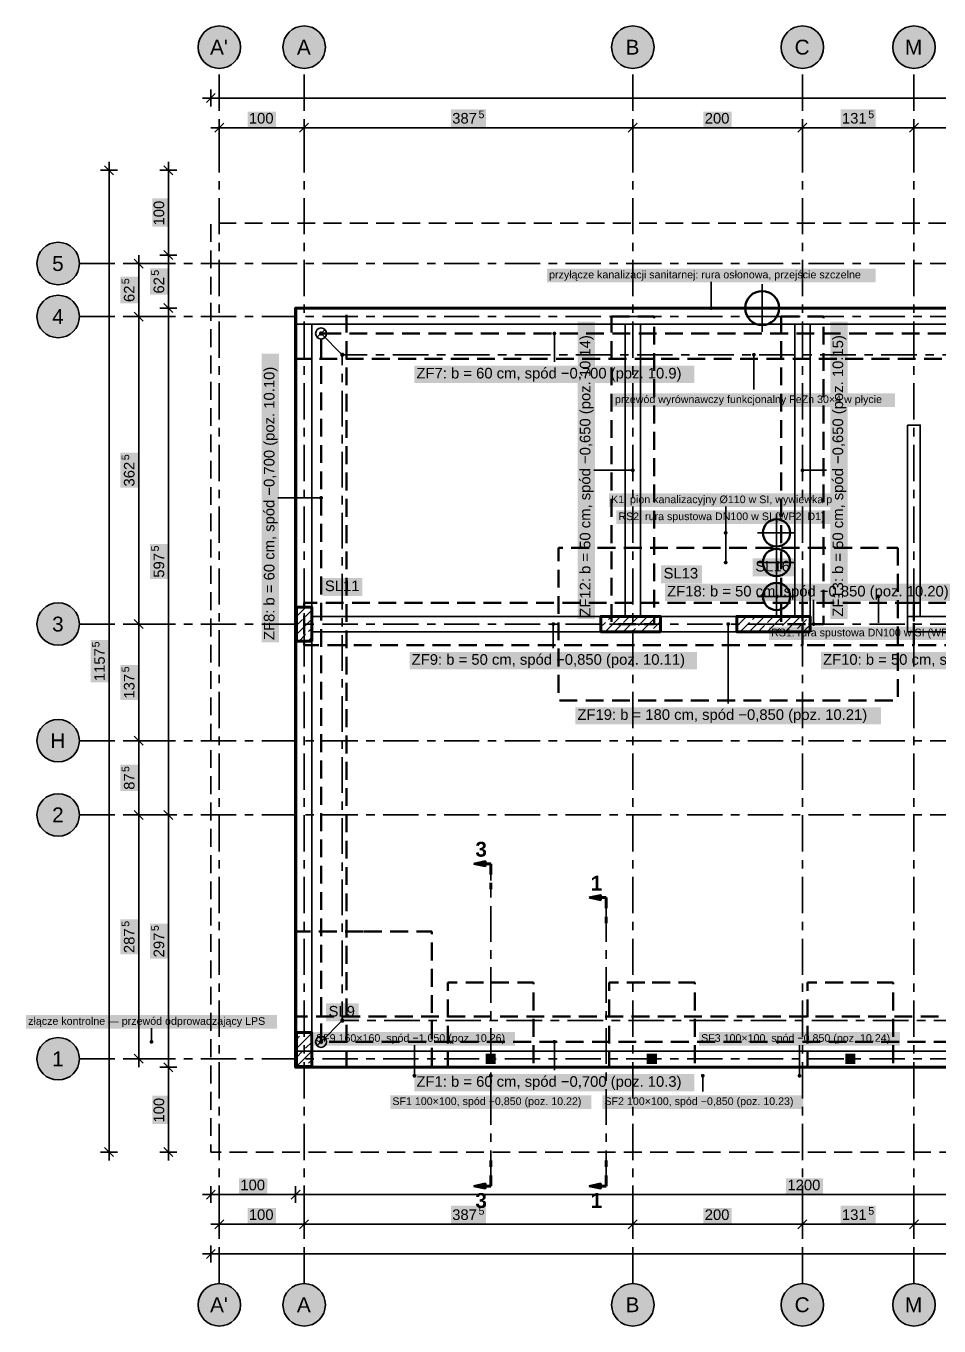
# Model space of a CAD drawing. Header units: metres. Extents: x -3.3 to 21.3, y -3.1 to 12.2.
# Drawn here: x -3.28 to 7.49, y -3.15 to 12.18 of the extents above; entities that cross this region are included whole.
import ezdxf

# ---------------------------------------------------------------- set-up
doc = ezdxf.new("R2010")
doc.units = ezdxf.units.M
for name, pattern in [('KRESKOWA', [5.25, 4.2, -1.05]), ('PUNKTOWA', [10.5, 8.4, -1.05, 0, -1.05]), ('PUNKTOWA_KROTKA', [6.3, 4.2, -1.05, 0, -1.05])]:
    doc.linetypes.add(name, pattern=pattern)
for name, color, linetype, lineweight in [('A-KRESKOWANIE', 8, 'Continuous', 18), ('A-MASKA', 7, 'Continuous', 18), ('A-OPISY', 2, 'Continuous', 25), ('E-UZIOM', 7, 'Continuous', 25), ('K-KONSTR', 7, 'Continuous', 50), ('K-OSIE', 1, 'PUNKTOWA', 25), ('K-WYMIARY', 1, 'Continuous', 25)]:
    doc.layers.add(name, color=color, linetype=linetype, lineweight=lineweight)
doc.styles.add('PL_ARIAL', font='arial.ttf')
doc.styles.add('PL_ARIAL_B', font='arialbd.ttf')

msp = doc.modelspace()

# ---------------------------------------------------------------- hatches: boundary and pattern name
at = {"layer": 'A-MASKA', "true_color": 0xffffff}
for points in [[(1.731, 10.982), (2.144, 10.982), (2.144, 11.193), (1.731, 11.193)], [(6.326, 10.982), (6.739, 10.982), (6.739, 11.193), (6.326, 11.193)], [(-0.667, 10.982), (-0.333, 10.982), (-0.333, 11.165), (-0.667, 11.165)], [(4.708, 10.982), (5.042, 10.982), (5.042, 11.165), (4.708, 11.165)], [(-1.608, 9.808), (-1.608, 10.142), (-1.79, 10.142), (-1.79, 9.808)], [(-1.958, 8.906), (-1.958, 9.219), (-2.167, 9.219), (-2.167, 8.906)], [(-1.608, 9.006), (-1.608, 9.319), (-1.818, 9.319), (-1.818, 9.006)], [(2.863, 9.155), (6.737, 9.155), (6.737, 9.315), (2.863, 9.315)], [(3.428, 5.186), (3.428, 8.689), (3.225, 8.689), (3.225, 5.186)], [(6.408, 5.186), (6.408, 8.689), (6.205, 8.689), (6.205, 5.186)], [(-0.298, 4.911), (-0.298, 8.314), (-0.5, 8.314), (-0.5, 4.911)], [(1.299, 7.968), (4.601, 7.968), (4.601, 8.17), (1.299, 8.17)], [(3.64, 7.685), (6.966, 7.685), (6.966, 7.845), (3.64, 7.845)], [(-1.958, 6.731), (-1.958, 7.144), (-2.167, 7.144), (-2.167, 6.731)], [(3.594, 6.505), (6.346, 6.505), (6.346, 6.665), (3.594, 6.665)], [(3.68, 6.305), (6.26, 6.305), (6.26, 6.465), (3.68, 6.465)], [(-1.608, 5.656), (-1.608, 6.069), (-1.818, 6.069), (-1.818, 5.656)], [(5.29, 5.688), (5.775, 5.688), (5.775, 5.9), (5.29, 5.9)], [(4.208, 5.605), (4.692, 5.605), (4.692, 5.817), (4.208, 5.817)], [(0.215, 5.455), (0.685, 5.455), (0.685, 5.668), (0.215, 5.668)], [(4.255, 5.397), (7.758, 5.397), (7.758, 5.6), (4.255, 5.6)], [(5.48, 4.935), (8.06, 4.935), (8.06, 5.095), (5.48, 5.095)], [(-2.308, 4.437), (-2.308, 4.938), (-2.518, 4.938), (-2.518, 4.437)], [(1.243, 4.592), (4.632, 4.592), (4.632, 4.795), (1.243, 4.795)], [(6.093, 4.592), (9.597, 4.592), (9.597, 4.795), (6.093, 4.795)], [(-1.958, 4.231), (-1.958, 4.644), (-2.167, 4.644), (-2.167, 4.231)], [(3.197, 3.942), (6.803, 3.942), (6.803, 4.145), (3.197, 4.145)], [(-1.958, 3.156), (-1.958, 3.469), (-2.167, 3.469), (-2.167, 3.156)], [(-1.958, 1.231), (-1.958, 1.644), (-2.167, 1.644), (-2.167, 1.231)], [(-1.608, 1.181), (-1.608, 1.594), (-1.818, 1.594), (-1.818, 1.181)], [(0.258, 0.44), (0.642, 0.44), (0.642, 0.653), (0.258, 0.653)], [(-3.279, 0.355), (-0.321, 0.355), (-0.321, 0.515), (-3.279, 0.515)], [(0.115, 0.155), (2.485, 0.155), (2.485, 0.315), (0.115, 0.315)], [(4.655, 0.155), (7.025, 0.155), (7.025, 0.315), (4.655, 0.315)], [(1.299, -0.383), (4.601, -0.383), (4.601, -0.18), (1.299, -0.18)], [(-1.608, -0.767), (-1.608, -0.433), (-1.79, -0.433), (-1.79, -0.767)], [(1.015, -0.59), (3.385, -0.59), (3.385, -0.43), (1.015, -0.43)], [(3.515, -0.59), (5.885, -0.59), (5.885, -0.43), (3.515, -0.43)], [(-0.767, -1.593), (-0.433, -1.593), (-0.433, -1.41), (-0.767, -1.41)], [(5.683, -1.593), (6.117, -1.593), (6.117, -1.41), (5.683, -1.41)], [(-0.667, -1.943), (-0.333, -1.943), (-0.333, -1.76), (-0.667, -1.76)], [(1.731, -1.943), (2.144, -1.943), (2.144, -1.733), (1.731, -1.733)], [(4.708, -1.943), (5.042, -1.943), (5.042, -1.76), (4.708, -1.76)], [(6.326, -1.943), (6.739, -1.943), (6.739, -1.733), (6.326, -1.733)]]:
    msp.add_hatch(color=7, dxfattribs=at).paths.add_polyline_path(points)
at = {"layer": 'A-OPISY', "true_color": 0x000000}
for points in [[(4.823, 8.85), (4.822, 8.856), (4.819, 8.861), (4.816, 8.866), (4.811, 8.869), (4.806, 8.872), (4.8, 8.873), (4.794, 8.872), (4.789, 8.869), (4.784, 8.866), (4.781, 8.861), (4.778, 8.856), (4.778, 8.85), (4.778, 8.844), (4.781, 8.839), (4.784, 8.834), (4.789, 8.831), (4.794, 8.828), (4.8, 8.827), (4.806, 8.828), (4.811, 8.831), (4.816, 8.834), (4.819, 8.839), (4.822, 8.844)], [(2.973, 8.55), (2.972, 8.556), (2.969, 8.561), (2.966, 8.566), (2.961, 8.569), (2.956, 8.572), (2.95, 8.573), (2.944, 8.572), (2.939, 8.569), (2.934, 8.566), (2.931, 8.561), (2.928, 8.556), (2.928, 8.55), (2.928, 8.544), (2.931, 8.539), (2.934, 8.534), (2.939, 8.531), (2.944, 8.528), (2.95, 8.527), (2.956, 8.528), (2.961, 8.531), (2.966, 8.534), (2.969, 8.539), (2.972, 8.544)], [(5.326, 8.3), (5.325, 8.306), (5.322, 8.311), (5.319, 8.316), (5.314, 8.319), (5.309, 8.322), (5.303, 8.322), (5.297, 8.322), (5.292, 8.319), (5.287, 8.316), (5.284, 8.311), (5.281, 8.306), (5.281, 8.3), (5.281, 8.294), (5.284, 8.289), (5.287, 8.284), (5.292, 8.281), (5.297, 8.278), (5.303, 8.277), (5.309, 8.278), (5.314, 8.281), (5.319, 8.284), (5.322, 8.289), (5.325, 8.294)], [(3.897, 6.938), (3.897, 6.943), (3.894, 6.949), (3.891, 6.953), (3.886, 6.957), (3.881, 6.959), (3.875, 6.96), (3.869, 6.959), (3.864, 6.957), (3.859, 6.953), (3.856, 6.949), (3.853, 6.943), (3.853, 6.938), (3.853, 6.932), (3.856, 6.926), (3.859, 6.922), (3.864, 6.918), (3.869, 6.916), (3.875, 6.915), (3.881, 6.916), (3.886, 6.918), (3.891, 6.922), (3.894, 6.926), (3.897, 6.932)], [(5.897, 6.938), (5.897, 6.943), (5.894, 6.949), (5.891, 6.953), (5.886, 6.957), (5.881, 6.959), (5.875, 6.96), (5.869, 6.959), (5.864, 6.957), (5.859, 6.953), (5.856, 6.949), (5.853, 6.943), (5.853, 6.938), (5.853, 6.932), (5.856, 6.926), (5.859, 6.922), (5.864, 6.918), (5.869, 6.916), (5.875, 6.915), (5.881, 6.916), (5.886, 6.918), (5.891, 6.922), (5.894, 6.926), (5.897, 6.932)], [(0.223, 6.612), (0.222, 6.618), (0.219, 6.624), (0.216, 6.628), (0.211, 6.632), (0.206, 6.634), (0.2, 6.635), (0.194, 6.634), (0.189, 6.632), (0.184, 6.628), (0.181, 6.624), (0.178, 6.618), (0.178, 6.612), (0.178, 6.607), (0.181, 6.601), (0.184, 6.597), (0.189, 6.593), (0.194, 6.591), (0.2, 6.59), (0.206, 6.591), (0.211, 6.593), (0.216, 6.597), (0.219, 6.601), (0.222, 6.607)], [(4.993, 6.2), (4.992, 6.206), (4.989, 6.211), (4.986, 6.216), (4.981, 6.219), (4.976, 6.222), (4.97, 6.223), (4.964, 6.222), (4.959, 6.219), (4.954, 6.216), (4.951, 6.211), (4.948, 6.206), (4.948, 6.2), (4.948, 6.194), (4.951, 6.189), (4.954, 6.184), (4.959, 6.181), (4.964, 6.178), (4.97, 6.178), (4.976, 6.178), (4.981, 6.181), (4.986, 6.184), (4.989, 6.189), (4.992, 6.194)], [(4.993, 5.85), (4.992, 5.856), (4.989, 5.861), (4.986, 5.866), (4.981, 5.869), (4.976, 5.872), (4.97, 5.872), (4.964, 5.872), (4.959, 5.869), (4.954, 5.866), (4.951, 5.861), (4.948, 5.856), (4.948, 5.85), (4.948, 5.844), (4.951, 5.839), (4.954, 5.834), (4.959, 5.831), (4.964, 5.828), (4.97, 5.827), (4.976, 5.828), (4.981, 5.831), (4.986, 5.834), (4.989, 5.839), (4.992, 5.844)], [(6.793, 5.45), (6.792, 5.456), (6.789, 5.461), (6.786, 5.466), (6.781, 5.469), (6.776, 5.472), (6.77, 5.473), (6.764, 5.472), (6.759, 5.469), (6.754, 5.466), (6.751, 5.461), (6.748, 5.456), (6.748, 5.45), (6.748, 5.444), (6.751, 5.439), (6.754, 5.434), (6.759, 5.431), (6.764, 5.428), (6.77, 5.428), (6.776, 5.428), (6.781, 5.431), (6.786, 5.434), (6.789, 5.439), (6.792, 5.444)], [(2.96, 5.125), (2.959, 5.131), (2.957, 5.136), (2.953, 5.141), (2.949, 5.144), (2.943, 5.147), (2.938, 5.147), (2.932, 5.147), (2.926, 5.144), (2.922, 5.141), (2.918, 5.136), (2.916, 5.131), (2.915, 5.125), (2.916, 5.119), (2.918, 5.114), (2.922, 5.109), (2.926, 5.106), (2.932, 5.103), (2.938, 5.103), (2.943, 5.103), (2.949, 5.106), (2.953, 5.109), (2.957, 5.114), (2.959, 5.119)], [(5.022, 5.125), (5.022, 5.131), (5.019, 5.136), (5.016, 5.141), (5.011, 5.144), (5.006, 5.147), (5, 5.147), (4.994, 5.147), (4.989, 5.144), (4.984, 5.141), (4.981, 5.136), (4.978, 5.131), (4.978, 5.125), (4.978, 5.119), (4.981, 5.114), (4.984, 5.109), (4.989, 5.106), (4.994, 5.103), (5, 5.103), (5.006, 5.103), (5.011, 5.106), (5.016, 5.109), (5.019, 5.114), (5.022, 5.119)], [(6.029, 5.125), (6.028, 5.131), (6.026, 5.136), (6.022, 5.141), (6.018, 5.144), (6.012, 5.147), (6.007, 5.147), (6.001, 5.147), (5.995, 5.144), (5.991, 5.141), (5.987, 5.136), (5.985, 5.131), (5.984, 5.125), (5.985, 5.119), (5.987, 5.114), (5.991, 5.109), (5.995, 5.106), (6.001, 5.103), (6.007, 5.103), (6.012, 5.103), (6.018, 5.106), (6.022, 5.109), (6.026, 5.114), (6.028, 5.119)], [(2, 2.3), (2.137, 2.329), (2.137, 2.271)], [(3.36, 1.9), (3.497, 1.929), (3.497, 1.871)], [(-1.778, 0.2), (-1.778, 0.206), (-1.781, 0.211), (-1.784, 0.216), (-1.789, 0.219), (-1.794, 0.222), (-1.8, 0.223), (-1.806, 0.222), (-1.811, 0.219), (-1.816, 0.216), (-1.819, 0.211), (-1.822, 0.206), (-1.823, 0.2), (-1.822, 0.194), (-1.819, 0.189), (-1.816, 0.184), (-1.811, 0.181), (-1.806, 0.178), (-1.8, 0.178), (-1.794, 0.178), (-1.789, 0.181), (-1.784, 0.184), (-1.781, 0.189), (-1.778, 0.194)], [(2.973, 0.2), (2.972, 0.206), (2.969, 0.211), (2.966, 0.216), (2.961, 0.219), (2.956, 0.222), (2.95, 0.223), (2.944, 0.222), (2.939, 0.219), (2.934, 0.216), (2.931, 0.211), (2.928, 0.206), (2.928, 0.2), (2.928, 0.194), (2.931, 0.189), (2.934, 0.184), (2.939, 0.181), (2.944, 0.178), (2.95, 0.178), (2.956, 0.178), (2.961, 0.181), (2.966, 0.184), (2.969, 0.189), (2.972, 0.194)], [(1.322, -0.2), (1.322, -0.194), (1.319, -0.189), (1.316, -0.184), (1.311, -0.181), (1.306, -0.178), (1.3, -0.178), (1.294, -0.178), (1.289, -0.181), (1.284, -0.184), (1.281, -0.189), (1.278, -0.194), (1.277, -0.2), (1.278, -0.206), (1.281, -0.211), (1.284, -0.216), (1.289, -0.219), (1.294, -0.222), (1.3, -0.223), (1.306, -0.222), (1.311, -0.219), (1.316, -0.216), (1.319, -0.211), (1.322, -0.206)], [(2.223, -0.2), (2.222, -0.194), (2.219, -0.189), (2.216, -0.184), (2.211, -0.181), (2.206, -0.178), (2.2, -0.178), (2.194, -0.178), (2.189, -0.181), (2.184, -0.184), (2.181, -0.189), (2.178, -0.194), (2.178, -0.2), (2.178, -0.206), (2.181, -0.211), (2.184, -0.216), (2.189, -0.219), (2.194, -0.222), (2.2, -0.223), (2.206, -0.222), (2.211, -0.219), (2.216, -0.216), (2.219, -0.211), (2.222, -0.206)], [(4.722, -0.2), (4.722, -0.194), (4.719, -0.189), (4.716, -0.184), (4.711, -0.181), (4.706, -0.178), (4.7, -0.178), (4.694, -0.178), (4.689, -0.181), (4.684, -0.184), (4.681, -0.189), (4.678, -0.194), (4.677, -0.2), (4.678, -0.206), (4.681, -0.211), (4.684, -0.216), (4.689, -0.219), (4.694, -0.222), (4.7, -0.223), (4.706, -0.222), (4.711, -0.219), (4.716, -0.216), (4.719, -0.211), (4.722, -0.206)], [(5.862, -0.2), (5.862, -0.194), (5.859, -0.189), (5.856, -0.184), (5.851, -0.181), (5.846, -0.178), (5.84, -0.178), (5.834, -0.178), (5.829, -0.181), (5.824, -0.184), (5.821, -0.189), (5.818, -0.194), (5.817, -0.2), (5.818, -0.206), (5.821, -0.211), (5.824, -0.216), (5.829, -0.219), (5.834, -0.222), (5.84, -0.223), (5.846, -0.222), (5.851, -0.219), (5.856, -0.216), (5.859, -0.211), (5.862, -0.206)], [(2, -1.5), (2.137, -1.471), (2.137, -1.529)], [(3.36, -1.5), (3.497, -1.471), (3.497, -1.529)]]:
    msp.add_hatch(color=7, dxfattribs=at).paths.add_polyline_path(points)
at = {"layer": 'E-UZIOM', "true_color": 0xb0006a}
for points in [[(0.225, 8.55), (0.224, 8.556), (0.222, 8.562), (0.218, 8.568), (0.213, 8.572), (0.206, 8.574), (0.2, 8.575), (0.194, 8.574), (0.188, 8.572), (0.182, 8.568), (0.178, 8.562), (0.176, 8.556), (0.175, 8.55), (0.176, 8.544), (0.178, 8.537), (0.182, 8.532), (0.188, 8.528), (0.194, 8.526), (0.2, 8.525), (0.206, 8.526), (0.213, 8.528), (0.218, 8.532), (0.222, 8.537), (0.224, 8.544)], [(0.475, 8.3), (0.474, 8.306), (0.472, 8.312), (0.468, 8.318), (0.463, 8.322), (0.456, 8.324), (0.45, 8.325), (0.444, 8.324), (0.438, 8.322), (0.432, 8.318), (0.428, 8.312), (0.426, 8.306), (0.425, 8.3), (0.426, 8.294), (0.428, 8.287), (0.432, 8.282), (0.438, 8.278), (0.444, 8.276), (0.45, 8.275), (0.456, 8.276), (0.463, 8.278), (0.468, 8.282), (0.472, 8.287), (0.474, 8.294)], [(0.475, 0.45), (0.474, 0.456), (0.472, 0.463), (0.468, 0.468), (0.463, 0.472), (0.456, 0.474), (0.45, 0.475), (0.444, 0.474), (0.438, 0.472), (0.432, 0.468), (0.428, 0.463), (0.426, 0.456), (0.425, 0.45), (0.426, 0.444), (0.428, 0.438), (0.432, 0.432), (0.438, 0.428), (0.444, 0.426), (0.45, 0.425), (0.456, 0.426), (0.463, 0.428), (0.468, 0.432), (0.472, 0.438), (0.474, 0.444)], [(0.225, 0.2), (0.224, 0.206), (0.222, 0.213), (0.218, 0.218), (0.213, 0.222), (0.206, 0.224), (0.2, 0.225), (0.194, 0.224), (0.188, 0.222), (0.182, 0.218), (0.178, 0.213), (0.176, 0.206), (0.175, 0.2), (0.176, 0.194), (0.178, 0.188), (0.182, 0.182), (0.188, 0.178), (0.194, 0.176), (0.2, 0.175), (0.206, 0.176), (0.213, 0.178), (0.218, 0.182), (0.222, 0.188), (0.224, 0.194)]]:
    msp.add_hatch(color=7, dxfattribs=at).paths.add_polyline_path(points)
at = {"layer": 'K-KONSTR', "true_color": 0x000000}
for points in [[(2.26, -0.06), (2.26, 0.06), (2.14, 0.06), (2.14, -0.06)], [(4.16, -0.06), (4.16, 0.06), (4.04, 0.06), (4.04, -0.06)], [(6.5, -0.06), (6.5, 0.06), (6.38, 0.06), (6.38, -0.06)]]:
    msp.add_hatch(color=7, dxfattribs=at).paths.add_polyline_path(points)
at = {"layer": 'K-OSIE', "true_color": 0xffffff}
for points in [[(-0.75, 11.925), (-0.752, 11.958), (-0.759, 11.99), (-0.769, 12.021), (-0.783, 12.05), (-0.802, 12.077), (-0.823, 12.102), (-0.848, 12.123), (-0.875, 12.142), (-0.904, 12.156), (-0.935, 12.166), (-0.967, 12.173), (-1, 12.175), (-1.033, 12.173), (-1.065, 12.166), (-1.096, 12.156), (-1.125, 12.142), (-1.152, 12.123), (-1.177, 12.102), (-1.198, 12.077), (-1.217, 12.05), (-1.231, 12.021), (-1.241, 11.99), (-1.248, 11.958), (-1.25, 11.925), (-1.248, 11.892), (-1.241, 11.86), (-1.231, 11.829), (-1.217, 11.8), (-1.198, 11.773), (-1.177, 11.748), (-1.152, 11.727), (-1.125, 11.708), (-1.096, 11.694), (-1.065, 11.684), (-1.033, 11.677), (-1, 11.675), (-0.967, 11.677), (-0.935, 11.684), (-0.904, 11.694), (-0.875, 11.708), (-0.848, 11.727), (-0.823, 11.748), (-0.802, 11.773), (-0.783, 11.8), (-0.769, 11.829), (-0.759, 11.86), (-0.752, 11.892)], [(0.25, 11.925), (0.248, 11.958), (0.241, 11.99), (0.231, 12.021), (0.217, 12.05), (0.198, 12.077), (0.177, 12.102), (0.152, 12.123), (0.125, 12.142), (0.096, 12.156), (0.065, 12.166), (0.033, 12.173), (0, 12.175), (-0.033, 12.173), (-0.065, 12.166), (-0.096, 12.156), (-0.125, 12.142), (-0.152, 12.123), (-0.177, 12.102), (-0.198, 12.077), (-0.217, 12.05), (-0.231, 12.021), (-0.241, 11.99), (-0.248, 11.958), (-0.25, 11.925), (-0.248, 11.892), (-0.241, 11.86), (-0.231, 11.829), (-0.217, 11.8), (-0.198, 11.773), (-0.177, 11.748), (-0.152, 11.727), (-0.125, 11.708), (-0.096, 11.694), (-0.065, 11.684), (-0.033, 11.677), (0, 11.675), (0.033, 11.677), (0.065, 11.684), (0.096, 11.694), (0.125, 11.708), (0.152, 11.727), (0.177, 11.748), (0.198, 11.773), (0.217, 11.8), (0.231, 11.829), (0.241, 11.86), (0.248, 11.892)], [(4.125, 11.925), (4.123, 11.958), (4.116, 11.99), (4.106, 12.021), (4.092, 12.05), (4.073, 12.077), (4.052, 12.102), (4.027, 12.123), (4, 12.142), (3.971, 12.156), (3.94, 12.166), (3.908, 12.173), (3.875, 12.175), (3.842, 12.173), (3.81, 12.166), (3.779, 12.156), (3.75, 12.142), (3.723, 12.123), (3.698, 12.102), (3.677, 12.077), (3.658, 12.05), (3.644, 12.021), (3.634, 11.99), (3.627, 11.958), (3.625, 11.925), (3.627, 11.892), (3.634, 11.86), (3.644, 11.829), (3.658, 11.8), (3.677, 11.773), (3.698, 11.748), (3.723, 11.727), (3.75, 11.708), (3.779, 11.694), (3.81, 11.684), (3.842, 11.677), (3.875, 11.675), (3.908, 11.677), (3.94, 11.684), (3.971, 11.694), (4, 11.708), (4.027, 11.727), (4.052, 11.748), (4.073, 11.773), (4.092, 11.8), (4.106, 11.829), (4.116, 11.86), (4.123, 11.892)], [(6.125, 11.925), (6.123, 11.958), (6.116, 11.99), (6.106, 12.021), (6.092, 12.05), (6.073, 12.077), (6.052, 12.102), (6.027, 12.123), (6, 12.142), (5.971, 12.156), (5.94, 12.166), (5.908, 12.173), (5.875, 12.175), (5.842, 12.173), (5.81, 12.166), (5.779, 12.156), (5.75, 12.142), (5.723, 12.123), (5.698, 12.102), (5.677, 12.077), (5.658, 12.05), (5.644, 12.021), (5.634, 11.99), (5.627, 11.958), (5.625, 11.925), (5.627, 11.892), (5.634, 11.86), (5.644, 11.829), (5.658, 11.8), (5.677, 11.773), (5.698, 11.748), (5.723, 11.727), (5.75, 11.708), (5.779, 11.694), (5.81, 11.684), (5.842, 11.677), (5.875, 11.675), (5.908, 11.677), (5.94, 11.684), (5.971, 11.694), (6, 11.708), (6.027, 11.727), (6.052, 11.748), (6.073, 11.773), (6.092, 11.8), (6.106, 11.829), (6.116, 11.86), (6.123, 11.892)], [(7.44, 11.925), (7.438, 11.958), (7.431, 11.99), (7.421, 12.021), (7.407, 12.05), (7.388, 12.077), (7.367, 12.102), (7.342, 12.123), (7.315, 12.142), (7.286, 12.156), (7.255, 12.166), (7.223, 12.173), (7.19, 12.175), (7.157, 12.173), (7.125, 12.166), (7.094, 12.156), (7.065, 12.142), (7.038, 12.123), (7.013, 12.102), (6.992, 12.077), (6.973, 12.05), (6.959, 12.021), (6.949, 11.99), (6.942, 11.958), (6.94, 11.925), (6.942, 11.892), (6.949, 11.86), (6.959, 11.829), (6.973, 11.8), (6.992, 11.773), (7.013, 11.748), (7.038, 11.727), (7.065, 11.708), (7.094, 11.694), (7.125, 11.684), (7.157, 11.677), (7.19, 11.675), (7.223, 11.677), (7.255, 11.684), (7.286, 11.694), (7.315, 11.708), (7.342, 11.727), (7.367, 11.748), (7.388, 11.773), (7.407, 11.8), (7.421, 11.829), (7.431, 11.86), (7.438, 11.892)], [(-2.65, 9.375), (-2.652, 9.408), (-2.659, 9.44), (-2.669, 9.471), (-2.683, 9.5), (-2.702, 9.527), (-2.723, 9.552), (-2.748, 9.573), (-2.775, 9.592), (-2.804, 9.606), (-2.835, 9.616), (-2.867, 9.623), (-2.9, 9.625), (-2.933, 9.623), (-2.965, 9.616), (-2.996, 9.606), (-3.025, 9.592), (-3.052, 9.573), (-3.077, 9.552), (-3.098, 9.527), (-3.117, 9.5), (-3.131, 9.471), (-3.141, 9.44), (-3.148, 9.408), (-3.15, 9.375), (-3.148, 9.342), (-3.141, 9.31), (-3.131, 9.279), (-3.117, 9.25), (-3.098, 9.223), (-3.077, 9.198), (-3.052, 9.177), (-3.025, 9.158), (-2.996, 9.144), (-2.965, 9.134), (-2.933, 9.127), (-2.9, 9.125), (-2.867, 9.127), (-2.835, 9.134), (-2.804, 9.144), (-2.775, 9.158), (-2.748, 9.177), (-2.723, 9.198), (-2.702, 9.223), (-2.683, 9.25), (-2.669, 9.279), (-2.659, 9.31), (-2.652, 9.342)], [(-2.65, 8.75), (-2.652, 8.783), (-2.659, 8.815), (-2.669, 8.846), (-2.683, 8.875), (-2.702, 8.902), (-2.723, 8.927), (-2.748, 8.948), (-2.775, 8.967), (-2.804, 8.981), (-2.835, 8.991), (-2.867, 8.998), (-2.9, 9), (-2.933, 8.998), (-2.965, 8.991), (-2.996, 8.981), (-3.025, 8.967), (-3.052, 8.948), (-3.077, 8.927), (-3.098, 8.902), (-3.117, 8.875), (-3.131, 8.846), (-3.141, 8.815), (-3.148, 8.783), (-3.15, 8.75), (-3.148, 8.717), (-3.141, 8.685), (-3.131, 8.654), (-3.117, 8.625), (-3.098, 8.598), (-3.077, 8.573), (-3.052, 8.552), (-3.025, 8.533), (-2.996, 8.519), (-2.965, 8.509), (-2.933, 8.502), (-2.9, 8.5), (-2.867, 8.502), (-2.835, 8.509), (-2.804, 8.519), (-2.775, 8.533), (-2.748, 8.552), (-2.723, 8.573), (-2.702, 8.598), (-2.683, 8.625), (-2.669, 8.654), (-2.659, 8.685), (-2.652, 8.717)], [(-2.65, 5.125), (-2.652, 5.158), (-2.659, 5.19), (-2.669, 5.221), (-2.683, 5.25), (-2.702, 5.277), (-2.723, 5.302), (-2.748, 5.323), (-2.775, 5.342), (-2.804, 5.356), (-2.835, 5.366), (-2.867, 5.373), (-2.9, 5.375), (-2.933, 5.373), (-2.965, 5.366), (-2.996, 5.356), (-3.025, 5.342), (-3.052, 5.323), (-3.077, 5.302), (-3.098, 5.277), (-3.117, 5.25), (-3.131, 5.221), (-3.141, 5.19), (-3.148, 5.158), (-3.15, 5.125), (-3.148, 5.092), (-3.141, 5.06), (-3.131, 5.029), (-3.117, 5), (-3.098, 4.973), (-3.077, 4.948), (-3.052, 4.927), (-3.025, 4.908), (-2.996, 4.894), (-2.965, 4.884), (-2.933, 4.877), (-2.9, 4.875), (-2.867, 4.877), (-2.835, 4.884), (-2.804, 4.894), (-2.775, 4.908), (-2.748, 4.927), (-2.723, 4.948), (-2.702, 4.973), (-2.683, 5), (-2.669, 5.029), (-2.659, 5.06), (-2.652, 5.092)], [(-2.65, 3.75), (-2.652, 3.783), (-2.659, 3.815), (-2.669, 3.846), (-2.683, 3.875), (-2.702, 3.902), (-2.723, 3.927), (-2.748, 3.948), (-2.775, 3.967), (-2.804, 3.981), (-2.835, 3.991), (-2.867, 3.998), (-2.9, 4), (-2.933, 3.998), (-2.965, 3.991), (-2.996, 3.981), (-3.025, 3.967), (-3.052, 3.948), (-3.077, 3.927), (-3.098, 3.902), (-3.117, 3.875), (-3.131, 3.846), (-3.141, 3.815), (-3.148, 3.783), (-3.15, 3.75), (-3.148, 3.717), (-3.141, 3.685), (-3.131, 3.654), (-3.117, 3.625), (-3.098, 3.598), (-3.077, 3.573), (-3.052, 3.552), (-3.025, 3.533), (-2.996, 3.519), (-2.965, 3.509), (-2.933, 3.502), (-2.9, 3.5), (-2.867, 3.502), (-2.835, 3.509), (-2.804, 3.519), (-2.775, 3.533), (-2.748, 3.552), (-2.723, 3.573), (-2.702, 3.598), (-2.683, 3.625), (-2.669, 3.654), (-2.659, 3.685), (-2.652, 3.717)], [(-2.65, 2.875), (-2.652, 2.908), (-2.659, 2.94), (-2.669, 2.971), (-2.683, 3), (-2.702, 3.027), (-2.723, 3.052), (-2.748, 3.073), (-2.775, 3.092), (-2.804, 3.106), (-2.835, 3.116), (-2.867, 3.123), (-2.9, 3.125), (-2.933, 3.123), (-2.965, 3.116), (-2.996, 3.106), (-3.025, 3.092), (-3.052, 3.073), (-3.077, 3.052), (-3.098, 3.027), (-3.117, 3), (-3.131, 2.971), (-3.141, 2.94), (-3.148, 2.908), (-3.15, 2.875), (-3.148, 2.842), (-3.141, 2.81), (-3.131, 2.779), (-3.117, 2.75), (-3.098, 2.723), (-3.077, 2.698), (-3.052, 2.677), (-3.025, 2.658), (-2.996, 2.644), (-2.965, 2.634), (-2.933, 2.627), (-2.9, 2.625), (-2.867, 2.627), (-2.835, 2.634), (-2.804, 2.644), (-2.775, 2.658), (-2.748, 2.677), (-2.723, 2.698), (-2.702, 2.723), (-2.683, 2.75), (-2.669, 2.779), (-2.659, 2.81), (-2.652, 2.842)], [(-2.65, 0), (-2.652, 0.033), (-2.659, 0.065), (-2.669, 0.096), (-2.683, 0.125), (-2.702, 0.152), (-2.723, 0.177), (-2.748, 0.198), (-2.775, 0.217), (-2.804, 0.231), (-2.835, 0.241), (-2.867, 0.248), (-2.9, 0.25), (-2.933, 0.248), (-2.965, 0.241), (-2.996, 0.231), (-3.025, 0.217), (-3.052, 0.198), (-3.077, 0.177), (-3.098, 0.152), (-3.117, 0.125), (-3.131, 0.096), (-3.141, 0.065), (-3.148, 0.033), (-3.15, 0), (-3.148, -0.033), (-3.141, -0.065), (-3.131, -0.096), (-3.117, -0.125), (-3.098, -0.152), (-3.077, -0.177), (-3.052, -0.198), (-3.025, -0.217), (-2.996, -0.231), (-2.965, -0.241), (-2.933, -0.248), (-2.9, -0.25), (-2.867, -0.248), (-2.835, -0.241), (-2.804, -0.231), (-2.775, -0.217), (-2.748, -0.198), (-2.723, -0.177), (-2.702, -0.152), (-2.683, -0.125), (-2.669, -0.096), (-2.659, -0.065), (-2.652, -0.033)], [(-0.75, -2.9), (-0.752, -2.867), (-0.759, -2.835), (-0.769, -2.804), (-0.783, -2.775), (-0.802, -2.748), (-0.823, -2.723), (-0.848, -2.702), (-0.875, -2.683), (-0.904, -2.669), (-0.935, -2.659), (-0.967, -2.652), (-1, -2.65), (-1.033, -2.652), (-1.065, -2.659), (-1.096, -2.669), (-1.125, -2.683), (-1.152, -2.702), (-1.177, -2.723), (-1.198, -2.748), (-1.217, -2.775), (-1.231, -2.804), (-1.241, -2.835), (-1.248, -2.867), (-1.25, -2.9), (-1.248, -2.933), (-1.241, -2.965), (-1.231, -2.996), (-1.217, -3.025), (-1.198, -3.052), (-1.177, -3.077), (-1.152, -3.098), (-1.125, -3.117), (-1.096, -3.131), (-1.065, -3.141), (-1.033, -3.148), (-1, -3.15), (-0.967, -3.148), (-0.935, -3.141), (-0.904, -3.131), (-0.875, -3.117), (-0.848, -3.098), (-0.823, -3.077), (-0.802, -3.052), (-0.783, -3.025), (-0.769, -2.996), (-0.759, -2.965), (-0.752, -2.933)], [(0.25, -2.9), (0.248, -2.867), (0.241, -2.835), (0.231, -2.804), (0.217, -2.775), (0.198, -2.748), (0.177, -2.723), (0.152, -2.702), (0.125, -2.683), (0.096, -2.669), (0.065, -2.659), (0.033, -2.652), (0, -2.65), (-0.033, -2.652), (-0.065, -2.659), (-0.096, -2.669), (-0.125, -2.683), (-0.152, -2.702), (-0.177, -2.723), (-0.198, -2.748), (-0.217, -2.775), (-0.231, -2.804), (-0.241, -2.835), (-0.248, -2.867), (-0.25, -2.9), (-0.248, -2.933), (-0.241, -2.965), (-0.231, -2.996), (-0.217, -3.025), (-0.198, -3.052), (-0.177, -3.077), (-0.152, -3.098), (-0.125, -3.117), (-0.096, -3.131), (-0.065, -3.141), (-0.033, -3.148), (0, -3.15), (0.033, -3.148), (0.065, -3.141), (0.096, -3.131), (0.125, -3.117), (0.152, -3.098), (0.177, -3.077), (0.198, -3.052), (0.217, -3.025), (0.231, -2.996), (0.241, -2.965), (0.248, -2.933)], [(4.125, -2.9), (4.123, -2.867), (4.116, -2.835), (4.106, -2.804), (4.092, -2.775), (4.073, -2.748), (4.052, -2.723), (4.027, -2.702), (4, -2.683), (3.971, -2.669), (3.94, -2.659), (3.908, -2.652), (3.875, -2.65), (3.842, -2.652), (3.81, -2.659), (3.779, -2.669), (3.75, -2.683), (3.723, -2.702), (3.698, -2.723), (3.677, -2.748), (3.658, -2.775), (3.644, -2.804), (3.634, -2.835), (3.627, -2.867), (3.625, -2.9), (3.627, -2.933), (3.634, -2.965), (3.644, -2.996), (3.658, -3.025), (3.677, -3.052), (3.698, -3.077), (3.723, -3.098), (3.75, -3.117), (3.779, -3.131), (3.81, -3.141), (3.842, -3.148), (3.875, -3.15), (3.908, -3.148), (3.94, -3.141), (3.971, -3.131), (4, -3.117), (4.027, -3.098), (4.052, -3.077), (4.073, -3.052), (4.092, -3.025), (4.106, -2.996), (4.116, -2.965), (4.123, -2.933)], [(6.125, -2.9), (6.123, -2.867), (6.116, -2.835), (6.106, -2.804), (6.092, -2.775), (6.073, -2.748), (6.052, -2.723), (6.027, -2.702), (6, -2.683), (5.971, -2.669), (5.94, -2.659), (5.908, -2.652), (5.875, -2.65), (5.842, -2.652), (5.81, -2.659), (5.779, -2.669), (5.75, -2.683), (5.723, -2.702), (5.698, -2.723), (5.677, -2.748), (5.658, -2.775), (5.644, -2.804), (5.634, -2.835), (5.627, -2.867), (5.625, -2.9), (5.627, -2.933), (5.634, -2.965), (5.644, -2.996), (5.658, -3.025), (5.677, -3.052), (5.698, -3.077), (5.723, -3.098), (5.75, -3.117), (5.779, -3.131), (5.81, -3.141), (5.842, -3.148), (5.875, -3.15), (5.908, -3.148), (5.94, -3.141), (5.971, -3.131), (6, -3.117), (6.027, -3.098), (6.052, -3.077), (6.073, -3.052), (6.092, -3.025), (6.106, -2.996), (6.116, -2.965), (6.123, -2.933)], [(7.44, -2.9), (7.438, -2.867), (7.431, -2.835), (7.421, -2.804), (7.407, -2.775), (7.388, -2.748), (7.367, -2.723), (7.342, -2.702), (7.315, -2.683), (7.286, -2.669), (7.255, -2.659), (7.223, -2.652), (7.19, -2.65), (7.157, -2.652), (7.125, -2.659), (7.094, -2.669), (7.065, -2.683), (7.038, -2.702), (7.013, -2.723), (6.992, -2.748), (6.973, -2.775), (6.959, -2.804), (6.949, -2.835), (6.942, -2.867), (6.94, -2.9), (6.942, -2.933), (6.949, -2.965), (6.959, -2.996), (6.973, -3.025), (6.992, -3.052), (7.013, -3.077), (7.038, -3.098), (7.065, -3.117), (7.094, -3.131), (7.125, -3.141), (7.157, -3.148), (7.19, -3.15), (7.223, -3.148), (7.255, -3.141), (7.286, -3.131), (7.315, -3.117), (7.342, -3.098), (7.367, -3.077), (7.388, -3.052), (7.407, -3.025), (7.421, -2.996), (7.431, -2.965), (7.438, -2.933)]]:
    msp.add_hatch(color=7, dxfattribs=at).paths.add_polyline_path(points)

# ---------------------------------------------------------------- linework, layer by layer
at = {"layer": 'A-KRESKOWANIE', "lineweight": 25, "ltscale": 0.05}
for points in [[(-0.09, 5.213), (0.022, 5.325)], [(-0.09, 5.319), (-0.084, 5.325)], [(0.018, 5.215), (0.09, 5.287)], [(3.5, 5.197), (3.518, 5.215)], [(3.55, 5.035), (3.73, 5.215)], [(3.589, 5.18), (3.624, 5.215)], [(3.762, 5.035), (3.942, 5.215)], [(3.765, 5.144), (3.836, 5.215)], [(3.942, 5.109), (4.048, 5.215)], [(3.974, 5.035), (4.154, 5.215)], [(5.1, 5.1), (5.215, 5.215)], [(5.109, 5.215), (5.109, 5.215)], [(5.247, 5.035), (5.427, 5.215)], [(5.286, 5.18), (5.321, 5.215)], [(5.459, 5.035), (5.639, 5.215)], [(5.462, 5.144), (5.533, 5.215)], [(5.639, 5.109), (5.745, 5.215)], [(5.671, 5.035), (5.851, 5.215)], [(5.957, 5.215), (5.957, 5.215)], [(-0.09, 5.001), (0.09, 5.181)], [(-0.09, 5.107), (-0.018, 5.18)], [(0.053, 5.038), (0.09, 5.075)], [(3.5, 5.091), (3.553, 5.144)], [(3.656, 5.035), (3.73, 5.109)], [(3.868, 5.035), (3.907, 5.073)], [(4.119, 5.073), (4.2, 5.155)], [(5.144, 5.038), (5.25, 5.144)], [(5.353, 5.035), (5.427, 5.109)], [(5.565, 5.035), (5.604, 5.073)], [(5.816, 5.073), (5.922, 5.18)], [(5.884, 5.035), (5.965, 5.116)], [(-0.06, 4.925), (0.018, 5.003)], [(0.046, 4.925), (0.09, 4.969)], [(4.08, 5.035), (4.084, 5.038)], [(4.186, 5.035), (4.2, 5.049)], [(5.777, 5.035), (5.781, 5.038)], [(-0.018, 0.301), (-0.008, 0.31)], [(-0.09, 0.122), (0.09, 0.302)], [(-0.09, 0.228), (-0.053, 0.265)], [(0.018, 0.124), (0.09, 0.196)], [(-0.09, -0.09), (0.09, 0.09)], [(-0.09, 0.016), (-0.018, 0.088)], [(0.016, -0.09), (0.018, -0.088)], [(0.053, -0.053), (0.09, -0.016)]]:
    msp.add_lwpolyline(points, dxfattribs=at)
at = {"layer": 'A-OPISY', "lineweight": 35, "ltscale": 0.05}
for points in [[(4.8, 8.85), (4.8, 9.16)], [(2.95, 8.55), (2.95, 8.215)], [(5.303, 8.3), (5.303, 7.89)], [(3.875, 6.938), (3.415, 6.938)], [(5.875, 6.938), (6.16, 6.938)], [(0.2, 6.612), (-0.31, 6.612)], [(4.97, 6.2), (4.97, 6.51)], [(4.97, 5.85), (4.97, 6.31)], [(6.007, 5.125), (6.007, 5.41)], [(6.77, 5.45), (6.77, 5.14)], [(2.938, 5.125), (2.938, 4.84)], [(5, 5.125), (5, 4.19)], [(-1.8, 0.2), (-1.8, 0.36)], [(1.3, -0.2), (1.3, 0.16)], [(2.95, 0.2), (2.95, -0.135)], [(5.84, -0.2), (5.84, 0.16)], [(2.2, -0.2), (2.2, -0.385)], [(4.7, -0.2), (4.7, -0.385)]]:
    msp.add_lwpolyline(points, dxfattribs=at)
at = {"layer": 'A-OPISY', "lineweight": 50, "ltscale": 0.05}
for points in [[(2, 2.3), (2.137, 2.329), (2.137, 2.271)], [(3.36, 1.9), (3.497, 1.929), (3.497, 1.871)], [(2, -1.5), (2.137, -1.471), (2.137, -1.529)], [(3.36, -1.5), (3.497, -1.471), (3.497, -1.529)]]:
    msp.add_lwpolyline(points, close=True, dxfattribs=at)
at = {"layer": 'A-OPISY', "linetype": 'Continuous', "lineweight": 70, "ltscale": 0.05, "flags": 128}
for points in [[(2.2, 2.3), (2.125, 2.3)], [(3.56, 1.9), (3.485, 1.9)], [(2.2, -1.5), (2.125, -1.5)], [(3.56, -1.5), (3.485, -1.5)]]:
    msp.add_lwpolyline(points, dxfattribs=at)
at = {"layer": 'A-OPISY', "linetype": 'PUNKTOWA', "lineweight": 35, "ltscale": 0.05, "flags": 128}
for points in [[(2.2, -1.5), (2.2, 2.3)], [(3.56, -1.5), (3.56, 1.9)]]:
    msp.add_lwpolyline(points, dxfattribs=at)
at = {"layer": 'A-OPISY', "linetype": 'PUNKTOWA_KROTKA', "lineweight": 70, "ltscale": 0.03, "flags": 128}
for points in [[(2.2, 2.3), (2.2, 2)], [(3.56, 1.9), (3.56, 1.6)], [(2.2, -1.5), (2.2, -1.2)], [(3.56, -1.5), (3.56, -1.2)]]:
    msp.add_lwpolyline(points, dxfattribs=at)
at = {"layer": 'E-UZIOM', "linetype": 'KRESKOWA', "lineweight": 50, "ltscale": 0.05, "true_color": 0xb0006a, "flags": 128}
msp.add_lwpolyline([(18.175, 0.2), (0.2, 0.2), (0.2, 8.55), (12.2, 8.55), (12.2, 9.175), (18.175, 9.175)], close=True, dxfattribs=at)
at = {"layer": 'E-UZIOM', "linetype": 'PUNKTOWA', "lineweight": 35, "ltscale": 0.05, "true_color": 0xb0006a, "flags": 128}
msp.add_lwpolyline([(17.925, 0.45), (0.45, 0.45), (0.45, 8.3), (12.45, 8.3), (12.45, 8.925), (17.925, 8.925)], close=True, dxfattribs=at)
at = {"layer": 'E-UZIOM', "lineweight": 35, "ltscale": 0.05, "true_color": 0xb0006a}
for points in [[(0.155, 8.505), (0.245, 8.595)], [(0.2, 8.55), (0.45, 8.3)], [(0.2, 0.2), (0.45, 0.45)], [(0.155, 0.155), (0.245, 0.245)]]:
    msp.add_lwpolyline(points, dxfattribs=at)
for centre in [(0.2, 8.55), (0.2, 0.2)]:
    msp.add_circle(centre, 0.065, dxfattribs=at)
at = {"layer": 'K-KONSTR', "linetype": 'KRESKOWA', "lineweight": 35, "ltscale": 0.05, "flags": 128}
msp.add_lwpolyline([(10.9, 9.85), (10.9, 10.475), (19.475, 10.475), (19.475, -1.1), (-1.1, -1.1), (-1.1, 9.85)], close=True, dxfattribs=at)
at = {"layer": 'K-KONSTR', "lineweight": 70, "ltscale": 0.05}
for points in [[(18.475, -0.1), (-0.1, -0.1), (-0.1, 8.85), (11.9, 8.85), (11.9, 9.475), (18.475, 9.475), (18.475, 2.875)], [(0.09, 4.925), (0.09, 5.325), (-0.09, 5.325), (-0.09, 4.925)], [(4.2, 5.035), (4.2, 5.215), (3.5, 5.215), (3.5, 5.035)], [(5.965, 5.035), (5.965, 5.215), (5.1, 5.215), (5.1, 5.035)], [(0.09, -0.09), (0.09, 0.31), (-0.09, 0.31), (-0.09, -0.09)]]:
    msp.add_lwpolyline(points, close=True, dxfattribs=at)
at = {"layer": 'K-KONSTR', "lineweight": 35, "ltscale": 0.05}
for points in [[(5.4, 8.57), (5.4, 9.13)], [(5.12, 8.85), (5.68, 8.85)], [(5.57, 5.976), (5.57, 6.424)], [(5.346, 6.2), (5.794, 6.2)], [(5.57, 5.626), (5.57, 6.074)], [(5.346, 5.85), (5.794, 5.85)], [(5.57, 5.226), (5.57, 5.674)], [(5.346, 5.45), (5.794, 5.45)]]:
    msp.add_lwpolyline(points, dxfattribs=at)
at = {"layer": 'K-KONSTR', "linetype": 'KRESKOWA', "lineweight": 50, "ltscale": 0.05, "flags": 128}
for points in [[(-0.1, 8.25), (-0.1, 8.85), (12.1, 8.85), (12.1, 8.25)], [(0.5, -0.1), (-0.1, -0.1), (-0.1, 8.85), (0.5, 8.85)], [(3.625, 8.75), (4.125, 8.75), (4.125, 5.125), (3.625, 5.125)], [(5.625, 8.75), (6.125, 8.75), (6.125, 5.125), (5.625, 5.125)], [(7, 6.025), (7, 4.225), (3, 4.225), (3, 6.025)], [(5.875, 5.375), (5.875, 4.875), (0, 4.875), (0, 5.375)], [(7.19, 5.375), (7.19, 4.875), (5.875, 4.875), (5.875, 5.375)], [(8.5, 5.375), (8.5, 4.875), (7.19, 4.875), (7.19, 5.375)], [(0.705, 1.5), (1.505, 1.5), (1.505, -0.1), (0.695, -0.1), (-0.105, -0.1), (-0.105, 1.5)], [(2.205, 0.9), (2.705, 0.9), (2.705, -0.1), (2.195, -0.1), (1.695, -0.1), (1.695, 0.9)], [(4.105, 0.9), (4.605, 0.9), (4.605, -0.1), (4.095, -0.1), (3.595, -0.1), (3.595, 0.9)], [(6.445, 0.9), (6.945, 0.9), (6.945, -0.1), (6.435, -0.1), (5.935, -0.1), (5.935, 0.9)], [(12.1, 0.5), (12.1, -0.1), (-0.1, -0.1), (-0.1, 0.5)]]:
    msp.add_lwpolyline(points, close=True, dxfattribs=at)
at = {"layer": 'K-KONSTR', "lineweight": 35, "ltscale": 0.05}
for points in [[(11.91, 8.66), (11.91, 8.84), (-0.09, 8.84), (-0.09, 8.66)], [(0.09, 0.09), (0.09, 8.66), (-0.09, 8.66), (-0.09, 0.09)], [(3.785, 8.66), (3.785, 5.215), (3.965, 5.215), (3.965, 8.66)], [(5.785, 8.66), (5.785, 5.215), (5.965, 5.215), (5.965, 8.66)], [(7.115, 7.47), (7.115, 5.215), (7.265, 5.215), (7.265, 7.47)], [(5.965, 5.215), (0.09, 5.215), (0.09, 5.035), (5.965, 5.035)], [(8.41, 5.215), (7.115, 5.215), (7.115, 5.035), (8.5, 5.035), (8.5, 5.215)], [(-0.09, 0.09), (-0.09, -0.09), (12, -0.09), (12, 0.09)]]:
    msp.add_lwpolyline(points, close=True, dxfattribs=at)
at = {"layer": 'K-KONSTR', "lineweight": 50, "ltscale": 0.05}
for centre, radius in [((5.4, 8.85), 0.2), ((5.57, 6.2), 0.16), ((5.57, 5.85), 0.16), ((5.57, 5.45), 0.16)]:
    msp.add_circle(centre, radius, dxfattribs=at)
at = {"layer": 'K-OSIE', "linetype": 'PUNKTOWA', "lineweight": 35, "ltscale": 0.050906, "flags": 128}
for points in [[(-1, -2.65), (-1, 11.675)], [(0, -2.65), (0, 11.675)], [(3.875, -2.65), (3.875, 11.675)], [(5.875, -2.65), (5.875, 11.675)], [(7.19, -2.65), (7.19, 11.675)]]:
    msp.add_lwpolyline(points, dxfattribs=at)
at = {"layer": 'K-OSIE', "linetype": 'PUNKTOWA', "lineweight": 35, "ltscale": 0.049585, "flags": 128}
for points in [[(-2.65, 9.375), (20.675, 9.375)], [(-2.65, 8.75), (20.675, 8.75)], [(-2.65, 5.125), (20.675, 5.125)], [(-2.65, 3.75), (20.675, 3.75)], [(-2.65, 2.875), (20.675, 2.875)], [(-2.65, 0), (20.675, 0)]]:
    msp.add_lwpolyline(points, dxfattribs=at)
at = {"layer": 'K-OSIE', "linetype": 'Continuous', "lineweight": 35, "ltscale": 0.05}
for centre in [(-1, 11.925), (0, 11.925), (3.875, 11.925), (5.875, 11.925), (7.19, 11.925), (-2.9, 9.375), (-2.9, 8.75), (-2.9, 5.125), (-2.9, 3.75), (-2.9, 2.875), (-2.9, 0), (-1, -2.9), (0, -2.9), (3.875, -2.9), (5.875, -2.9), (7.19, -2.9)]:
    msp.add_circle(centre, 0.25, dxfattribs=at)
at = {"layer": 'K-WYMIARY', "lineweight": 35, "ltscale": 0.05}
for points in [[(-1.153, 11.272), (-1.047, 11.378)], [(-1.1, 11.225), (-1.1, 11.425)], [(-1.2, 11.325), (19.575, 11.325)], [(-1, 10.875), (-1, 11.075)], [(0, 10.875), (0, 11.075)], [(3.875, 10.875), (3.875, 11.075)], [(5.875, 10.875), (5.875, 11.075)], [(7.19, 10.875), (7.19, 11.075)], [(-1.1, 10.975), (18.475, 10.975)], [(-1.053, 10.922), (-0.947, 11.028)], [(-0.053, 10.922), (0.053, 11.028)], [(3.822, 10.922), (3.928, 11.028)], [(5.822, 10.922), (5.928, 11.028)], [(7.137, 10.922), (7.243, 11.028)], [(-2.3, -1.2), (-2.3, 10.575)], [(-1.6, -1.2), (-1.6, 10.575)], [(-2.2, 10.475), (-2.4, 10.475)], [(-2.247, 10.422), (-2.353, 10.528)], [(-1.5, 10.475), (-1.7, 10.475)], [(-1.547, 10.422), (-1.653, 10.528)], [(-1.547, 9.422), (-1.653, 9.528)], [(-1.85, 9.375), (-2.05, 9.375)], [(-1.897, 9.322), (-2.003, 9.428)], [(-1.95, -0.1), (-1.95, 9.475)], [(-1.5, 9.475), (-1.7, 9.475)], [(-1.547, 8.797), (-1.653, 8.903)], [(-1.85, 8.75), (-2.05, 8.75)], [(-1.897, 8.697), (-2.003, 8.803)], [(-1.5, 8.85), (-1.7, 8.85)], [(-1.85, 5.125), (-2.05, 5.125)], [(-1.897, 5.072), (-2.003, 5.178)], [(-1.85, 3.75), (-2.05, 3.75)], [(-1.897, 3.697), (-2.003, 3.803)], [(-1.897, 2.822), (-2.003, 2.928)], [(-1.547, 2.822), (-1.653, 2.928)], [(-1.85, 2.875), (-2.05, 2.875)], [(-1.5, 2.875), (-1.7, 2.875)], [(-1.85, 0), (-2.05, 0)], [(-1.897, -0.053), (-2.003, 0.053)], [(-1.5, -0.1), (-1.7, -0.1)], [(-1.547, -0.153), (-1.653, -0.047)], [(-2.247, -1.153), (-2.353, -1.047)], [(-1.547, -1.153), (-1.653, -1.047)], [(-2.2, -1.1), (-2.4, -1.1)], [(-1.5, -1.1), (-1.7, -1.1)], [(-1.1, -1.5), (-1.1, -1.7)], [(-0.1, -1.5), (-0.1, -1.7)], [(-1.2, -1.6), (19.575, -1.6)], [(-1.153, -1.653), (-1.047, -1.547)], [(-0.153, -1.653), (-0.047, -1.547)], [(-1.1, -1.95), (18.475, -1.95)], [(-1.053, -2.003), (-0.947, -1.897)], [(-1, -1.85), (-1, -2.05)], [(-0.053, -2.003), (0.053, -1.897)], [(0, -1.85), (0, -2.05)], [(3.822, -2.003), (3.928, -1.897)], [(3.875, -1.85), (3.875, -2.05)], [(5.822, -2.003), (5.928, -1.897)], [(5.875, -1.85), (5.875, -2.05)], [(7.137, -2.003), (7.243, -1.897)], [(7.19, -1.85), (7.19, -2.05)], [(-1.153, -2.353), (-1.047, -2.247)], [(-1.1, -2.2), (-1.1, -2.4)], [(-1.2, -2.3), (19.575, -2.3)]]:
    msp.add_lwpolyline(points, dxfattribs=at)

# ---------------------------------------------------------------- texts
at = {"layer": 'A-OPISY'}
for s, height, style, p in [('przyłącze kanalizacji sanitarnej: rura osłonowa, przejście szczelne', 0.09, 'PL_ARIAL', (2.888, 9.2)), ('ZF7: b = 60 cm, spód −0,700 (poz. 10.9)', 0.125, 'PL_ARIAL', (1.324, 8.02)), ('przewód wyrównawczy funkcjonalny FeZn 30×4 w płycie', 0.09, 'PL_ARIAL', (3.665, 7.73)), ('K1: pion kanalizacyjny Ø110 w SI, wywiewka p', 0.09, 'PL_ARIAL', (3.619, 6.55)), ('RS2: rura spustowa DN100 w SI (WP2, D1)', 0.09, 'PL_ARIAL', (3.705, 6.35)), ('SL16', 0.125, 'PL_ARIAL', (5.32, 5.745)), ('SL13', 0.125, 'PL_ARIAL', (4.238, 5.662)), ('SL11', 0.125, 'PL_ARIAL', (0.245, 5.513)), ('ZF18: b = 50 cm, spód −0,850 (poz. 10.20)', 0.125, 'PL_ARIAL', (4.28, 5.45)), ('RS1: rura spustowa DN100 w SI (WP1, D1)', 0.09, 'PL_ARIAL', (5.505, 4.98)), ('ZF9: b = 50 cm, spód −0,850 (poz. 10.11)', 0.125, 'PL_ARIAL', (1.268, 4.645)), ('ZF10: b = 50 cm, spód −0,850 (poz. 10.12)', 0.125, 'PL_ARIAL', (6.118, 4.645)), ('ZF19: b = 180 cm, spód −0,850 (poz. 10.21)', 0.125, 'PL_ARIAL', (3.222, 3.995)), ('3', 0.175, 'PL_ARIAL_B', (2.019, 2.383)), ('1', 0.175, 'PL_ARIAL_B', (3.379, 1.983)), ('SL9', 0.125, 'PL_ARIAL', (0.288, 0.498)), ('złącze kontrolne — przewód odprowadzający LPS', 0.09, 'PL_ARIAL', (-3.254, 0.4)), ('SF9 160×160, spód −1,050 (poz. 10.26)', 0.09, 'PL_ARIAL', (0.14, 0.2)), ('SF3 100×100, spód −0,850 (poz. 10.24)', 0.09, 'PL_ARIAL', (4.68, 0.2)), ('ZF1: b = 60 cm, spód −0,700 (poz. 10.3)', 0.125, 'PL_ARIAL', (1.324, -0.33)), ('SF1 100×100, spód −0,850 (poz. 10.22)', 0.09, 'PL_ARIAL', (1.04, -0.545)), ('SF2 100×100, spód −0,850 (poz. 10.23)', 0.09, 'PL_ARIAL', (3.54, -0.545)), ('3', 0.175, 'PL_ARIAL_B', (2.019, -1.758)), ('1', 0.175, 'PL_ARIAL_B', (3.379, -1.758))]:
    msp.add_text(s, height=height, dxfattribs=dict(at, style=style)).set_placement(p)
at = {"layer": 'A-OPISY', "style": 'PL_ARIAL'}
for s, p in [('ZF12: b = 50 cm, spód −0,650 (poz. 10.14)', (3.375, 5.211)), ('ZF13: b = 50 cm, spód −0,650 (poz. 10.15)', (6.355, 5.211)), ('ZF8: b = 60 cm, spód −0,700 (poz. 10.10)', (-0.35, 4.936))]:
    msp.add_text(s, height=0.125, rotation=90, dxfattribs=at).set_placement(p)
at = {"layer": 'K-OSIE', "style": 'PL_ARIAL'}
for s, p in [("A'", (-1.109, 11.838)), ('A', (-0.085, 11.838)), ('B', (3.79, 11.838)), ('C', (5.783, 11.838)), ('M', (7.084, 11.838)), ('5', (-2.971, 9.287)), ('4', (-2.971, 8.662)), ('3', (-2.971, 5.037)), ('H', (-2.992, 3.663)), ('2', (-2.971, 2.788)), ('1', (-2.971, -0.088)), ("A'", (-1.109, -2.987)), ('A', (-0.085, -2.987)), ('B', (3.79, -2.987)), ('C', (5.783, -2.987)), ('M', (7.084, -2.987))]:
    msp.add_text(s, height=0.175, dxfattribs=at).set_placement(p)
at = {"layer": 'K-WYMIARY', "style": 'PL_ARIAL'}
for s, height, p in [('100', 0.125, (-0.652, 11.025)), ('387', 0.125, (1.746, 11.025)), ('5', 0.09, (2.056, 11.088)), ('200', 0.125, (4.723, 11.025)), ('131', 0.125, (6.341, 11.025)), ('5', 0.09, (6.651, 11.088)), ('100', 0.125, (-0.752, -1.55)), ('1200', 0.125, (5.698, -1.55)), ('100', 0.125, (-0.652, -1.9)), ('387', 0.125, (1.746, -1.9)), ('5', 0.09, (2.056, -1.838)), ('200', 0.125, (4.723, -1.9)), ('131', 0.125, (6.341, -1.9)), ('5', 0.09, (6.651, -1.838))]:
    msp.add_text(s, height=height, dxfattribs=at).set_placement(p)
for s, height, p in [('100', 0.125, (-1.65, 9.823)), ('5', 0.09, (-2.062, 9.131)), ('5', 0.09, (-1.713, 9.231)), ('62', 0.125, (-1.65, 9.021)), ('62', 0.125, (-2, 8.921)), ('5', 0.09, (-2.062, 7.056)), ('362', 0.125, (-2, 6.746)), ('5', 0.09, (-1.713, 5.981)), ('597', 0.125, (-1.65, 5.671)), ('5', 0.09, (-2.413, 4.85)), ('1157', 0.125, (-2.35, 4.452)), ('5', 0.09, (-2.062, 4.556)), ('137', 0.125, (-2, 4.246)), ('5', 0.09, (-2.062, 3.381)), ('87', 0.125, (-2, 3.171)), ('5', 0.09, (-2.062, 1.556)), ('5', 0.09, (-1.713, 1.506)), ('287', 0.125, (-2, 1.246)), ('297', 0.125, (-1.65, 1.196)), ('100', 0.125, (-1.65, -0.752))]:
    msp.add_text(s, height=height, rotation=90, dxfattribs=at).set_placement(p)

doc.saveas('drawing.dxf')
